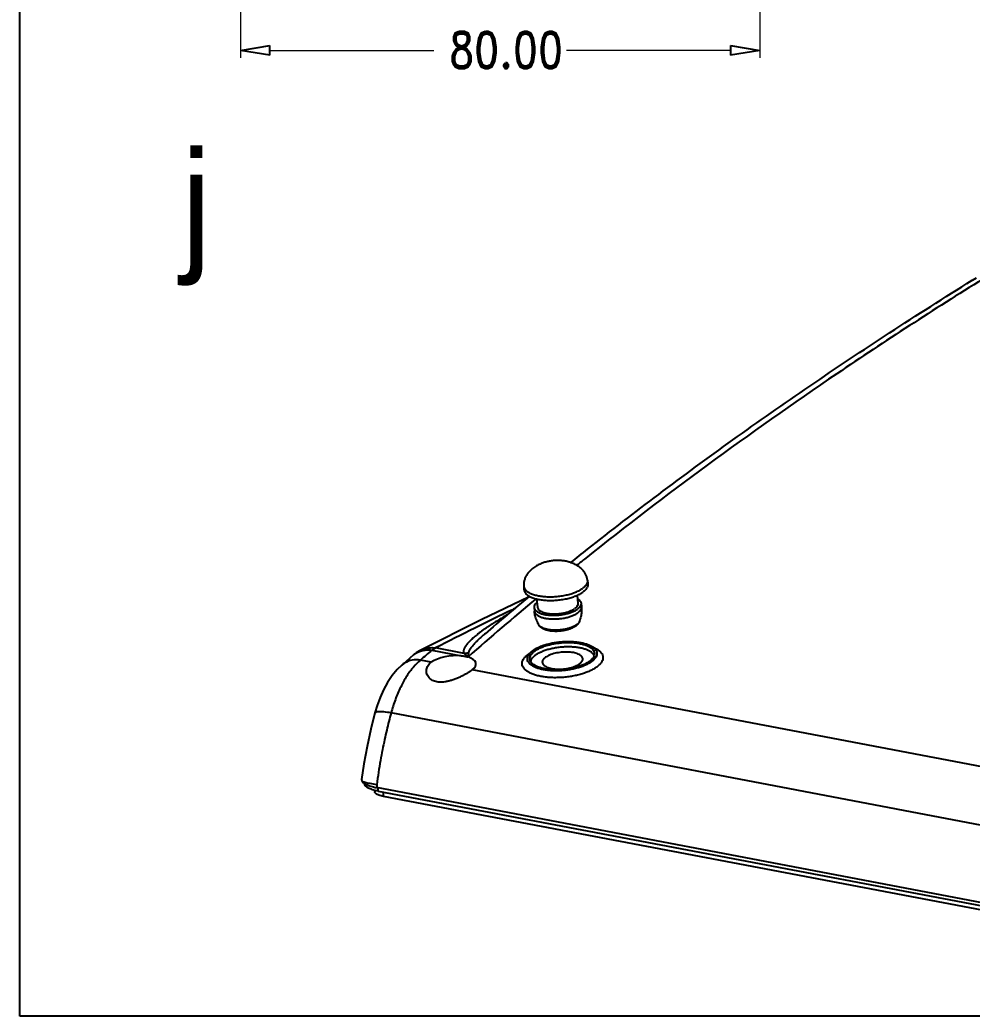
# Model space of a CAD drawing. Header units: millimetres. Extents: x -2947 to 97, y -3022 to 322.
# Drawn here: x -1674.3 to -1557, y -2056.5 to -1933.8 of the extents above; entities that cross this region are included whole.
import ezdxf
from ezdxf.enums import TextEntityAlignment as Align

# ---------------------------------------------------------------- set-up
doc = ezdxf.new("R2010")
doc.units = ezdxf.units.MM
doc.layers.get('0').update_dxf_attribs({"linetype": 'CONTINUOUS'})
doc.layers.get('Defpoints').update_dxf_attribs({"linetype": 'CONTINUOUS'})
doc.layers.add('dim', color=3, linetype='CONTINUOUS', lineweight=9)
doc.layers.add('text', color=212, linetype='CONTINUOUS', lineweight=20)
doc.styles.add('LongTou', font='romand.shx', dxfattribs={"width": 0.800000011920929, "bigfont": 'whgdtxt.shx'})

msp = doc.modelspace()

# ---------------------------------------------------------------- linework, layer by layer
at = {"color": 0, "linetype": 'ByBlock', "lineweight": -2}
for p, q in [((-1647.128415543447, -1937.51081290501), (-1643.528415543447, -1936.91081290501)), ((-1643.528415543447, -1938.110812905009), (-1647.128415543447, -1937.51081290501)), ((-1643.528415543447, -1938.110812905009), (-1643.528415543447, -1936.91081290501)), ((-1586.72841554348, -1936.91081290501), (-1583.128415543481, -1937.51081290501)), ((-1586.72841554348, -1936.91081290501), (-1586.72841554348, -1938.110812905009)), ((-1583.128415543481, -1937.51081290501), (-1586.72841554348, -1938.110812905009))]:
    msp.add_line(p, q, dxfattribs=at)
at = {"color": 7}
for p, q in [((-1556.467712263566, -1965.553913269621), (-1556.982228236765, -1965.833501908221)), ((-1556.981887579465, -1965.833251115721), (-1556.982245585966, -1965.833474056321)), ((-1612.223867017766, -2003.487717639921), (-1612.191892127766, -2003.941875585521)), ((-1604.373089458666, -2002.783516397121), (-1604.323729849265, -2003.236114963321)), ((-1611.640616517066, -2004.876815700422), (-1617.374659549666, -2007.601656977721)), ((-1605.654192437666, -2004.632286994522), (-1605.563301488666, -2005.645583448621)), ((-1610.941708093666, -2006.128017269622), (-1610.901038286665, -2006.581424035521)), ((-1610.633655539666, -2005.085038757421), (-1610.543307604366, -2006.092281431022)), ((-1605.164900999465, -2005.609847610021), (-1605.124231192466, -2006.063254375921)), ((-1617.374659549666, -2007.601656977721), (-1624.970343553866, -2011.410101249521)), ((-1616.988098322865, -2009.362375903921), (-1616.994368319165, -2009.367753494621)), ((-1619.581690234966, -2011.784468634522), (-1623.080251704765, -2011.119096019022)), ((-1626.257579354566, -2012.362512303821), (-1626.771536844766, -2012.807477492921)), ((-1625.811497584265, -2011.977569485322), (-1626.257579354566, -2012.362512303821)), ((-1625.484642711865, -2011.722277931121), (-1625.811733081566, -2011.977768888021)), ((-1625.085969717766, -2011.471986708621), (-1625.484642711865, -2011.722277931121)), ((-1624.968261458266, -2011.409082901621), (-1625.085969717766, -2011.471986708621)), ((-1624.970330538766, -2011.410094543521), (-1624.968731822066, -2011.409271422322)), ((-1623.538086047766, -2011.391147498021), (-1619.923022734865, -2012.078682983421)), ((-1619.104548966965, -2012.225925489422), (-1619.094073873066, -2012.228960599321)), ((-1627.247435024266, -2013.220907843222), (-1627.832788352966, -2013.789118789721)), ((-1626.771536844766, -2012.807477492921), (-1627.247435024266, -2013.220907843222)), ((-1623.616154849666, -2012.864097084221), (-1624.946878345466, -2012.611011717421)), ((-1628.443011088866, -2014.524467806722), (-1629.002311873765, -2015.358849910321)), ((-1627.832788352966, -2013.789118789721), (-1628.443011088866, -2014.524467806722)), ((-1547.895261868666, -2027.265172918521), (-1618.571012502166, -2013.823613998021)), ((-1629.002311873765, -2015.358849910321), (-1629.501781395165, -2016.272924187421)), ((-1629.934070476766, -2017.239671205421), (-1630.294118064266, -2018.225565608222)), ((-1629.501781395165, -2016.272924187421), (-1629.934070476766, -2017.239671205421)), ((-1630.294118064266, -2018.225565608222), (-1630.562403443066, -2019.125409160521)), ((-1630.562405212466, -2019.125378172421), (-1631.067434659666, -2021.139131995821)), ((-1545.636158870765, -2034.895214712721), (-1628.573437641366, -2019.121677815821)), ((-1631.067434659666, -2021.139131995821), (-1631.523640569066, -2023.258001108621)), ((-1631.523640569066, -2023.258001108621), (-1631.907850823965, -2025.390366340022)), ((-1631.907850823965, -2025.390366340022), (-1632.193211661665, -2027.328575409021)), ((-1631.838300267465, -2027.827356421321), (-1631.833748084066, -2027.885874886221)), ((-1630.600861430766, -2028.642904376421), (-1630.584761096366, -2028.849890190721)), ((-1547.476723059366, -2044.086667064021), (-1630.351646366566, -2028.324992729921)), ((-1630.160350852266, -2028.742623605921), (-1630.174464948665, -2028.358690206821)), ((-1630.160342365466, -2028.742625193521), (-1547.351480413766, -2044.491735562221)), ((-1629.500553158566, -2029.403040946121), (-1629.520356739366, -2028.864341686422)), ((-1546.631498504265, -2045.163599218121), (-1629.500553158566, -2029.403040946121))]:
    msp.add_line(p, q, dxfattribs=at)
for centre, radius, start, end in [((-1610.244816317266, -2003.323190543021), 1.9859596019, 184.7527572915101, 185.1253832811057), ((-1606.349711091766, -2002.973806703321), 1.9858419218, 5.125856915908707, 5.498489989902962), ((-1353.733966228966, -2316.287791480021), 404.3586931074, 129.6064790762054, 130.6213134774952), ((-1360.414259837766, -2305.943969327921), 391.3819384383, 129.753708785792, 131.3704577058028), ((-1605.878109179066, -2007.634012857821), 0.5696208326, 337.7185421815923, 340.7900219919969), ((-1370.164961479966, -2305.429191122921), 388.1447041402, 130.7515361626909, 131.0266212504916), ((-1619.423648295166, -2013.364598733521), 1.1824945122, 73.52883575509479, 73.81670198340784), ((-1609.390526392565, -2014.971488817321), 3.83725102, 122.413076722303, 126.0732643728969), ((-1565.787450686566, -2031.311309882421), 64.6332407868, 177.0305798844894, 177.3517572571043)]:
    msp.add_arc(centre, radius, start, end, dxfattribs=at)
for start_param, end_param in [(1.105431126, 2.4643606292), (5.6739496375, 7.0593451682)]:
    msp.add_ellipse((-1621.151432037966, -2013.386074979321), major_axis=(3.0403694586, 0.3608611679), ratio=0.4215807445, start_param=start_param, end_param=end_param, dxfattribs=at)
for points, start_tangent, end_tangent in [([(-1555.640433614466, -1965.659627352921), (-1573.647323734765, -1977.340603599521), (-1589.617029641166, -1988.591151284822), (-1604.580236640066, -2000.056596720322), (-1605.672265350266, -2000.933708135522)], (-0.8489389444529971, -0.5284909352023278), (-0.7786200430768321, -0.6274956800799766)), ([(-1606.407714844666, -2000.592549166521), (-1604.368269514466, -1998.968105547921), (-1595.592751812665, -1992.196733118121), (-1586.460583287266, -1985.493702251021), (-1576.977443826066, -1978.862895814921), (-1567.149187404666, -1972.308143060621), (-1556.981887579465, -1965.833251115721)], (0.7803136780764826, 0.6253883304049985), (0.8489389444516389, 0.5284909352045097)), ([(-1611.023324793866, -2001.246816255321), (-1611.223139852866, -2001.403040155821), (-1611.407702784265, -2001.568946953521), (-1611.571927120566, -2001.739238406721), (-1611.716366141466, -2001.912821227121), (-1611.841630399966, -2002.088760452622), (-1611.948343037566, -2002.266250340921), (-1612.037140976466, -2002.444651643021), (-1612.108616496166, -2002.623432200421), (-1612.163265556166, -2002.802014028121), (-1612.201563404966, -2002.979917219222), (-1612.223944794566, -2003.156776907621), (-1612.230772655866, -2003.332244697921), (-1612.223947229366, -2003.487739541421)], (-0.8077488869397811, -0.589526704778965), (0.08285662368964294, -0.9965614782394275)), ([(-1604.373006576666, -2002.783524285222), (-1604.394437889966, -2002.626605367122), (-1604.433232011766, -2002.452920754321), (-1604.487892205565, -2002.280976987322), (-1604.558679685365, -2002.111110406521), (-1604.645959176566, -2001.943679219821), (-1604.750170501266, -2001.779136950222), (-1604.871811342866, -2001.618041769021), (-1605.011569472966, -2001.460909800521), (-1605.170154457066, -2001.308469184221), (-1605.347654666866, -2001.162112104822), (-1605.543800835066, -2001.023359945721), (-1605.761039328665, -2000.892052569921), (-1606.001593933066, -2000.769008632622), (-1606.256800656466, -2000.659937376721), (-1606.514213019366, -2000.569139429821), (-1606.766827353265, -2000.496588657921), (-1607.014578493866, -2000.439851170421), (-1607.258497749565, -2000.396887604221), (-1607.499320288266, -2000.366283597921), (-1607.738040519366, -2000.347014096722), (-1607.975653181065, -2000.338425012521), (-1608.213174048266, -2000.340183231521), (-1608.450297535665, -2000.352157889321), (-1608.685562940465, -2000.374145592221), (-1608.919336433366, -2000.406090116321), (-1609.151977765766, -2000.448107306122), (-1609.383883106366, -2000.500504110921), (-1609.615201943066, -2000.563724425521), (-1609.846075548066, -2000.638406067421), (-1610.078065906066, -2000.726008083721), (-1610.312274322166, -2000.828450362021), (-1610.549013697166, -2000.948016451821), (-1610.788386115566, -2001.087753879421), (-1611.023311362166, -2001.246806451421)], (-0.0958190534523524, 0.9953987688336243), (-0.8077509619011276, -0.5895238617289408)), ([(-1612.222584189066, -2003.500585347221), (-1612.207617475666, -2003.594878554721), (-1612.092600231265, -2003.852187912722), (-1611.874057728166, -2004.090302276321), (-1611.557951236065, -2004.302726506521), (-1611.152903316166, -2004.483666224021), (-1610.669962619766, -2004.628185864921), (-1610.122302510065, -2004.732343310221), (-1609.524861727366, -2004.793297416321), (-1608.893936898766, -2004.809385514121), (-1608.246738008866, -2004.780168762321), (-1607.600918956166, -2004.706444117521), (-1606.974096001066, -2004.590222596121), (-1606.383367239666, -2004.434674418121), (-1605.844846212665, -2004.244042532222), (-1605.373222369966, -2004.023526879521), (-1604.981360380466, -2003.779142552121)], (0.08730551575192366, -0.9961815833066231), (0.8077525918686614, 0.589521628381402)), ([(-1604.372061911466, -2002.796406060421), (-1604.378674686266, -2002.971590758021), (-1604.477210592566, -2003.245901782321), (-1604.679949217766, -2003.517555717421), (-1604.981360380466, -2003.779142552121)], (0.0872943674297357, -0.9961825602845304), (-0.8077525918642277, -0.5895216283874769)), ([(-1604.323962427065, -2003.236036748921), (-1604.329327444666, -2003.424605795121), (-1604.428081548465, -2003.699524252221), (-1604.631269116865, -2003.971779736321), (-1604.933347722866, -2004.233945827521)], (0.1060721987769478, -0.9943584306710653), (-0.8077525918676205, -0.5895216283828281)), ([(-1612.191613206865, -2003.941913768321), (-1612.175606602766, -2004.049273796921), (-1612.060334664766, -2004.307152939421), (-1611.841308222366, -2004.545794582121), (-1611.524501745766, -2004.758689203421), (-1611.118556889965, -2004.940029592821), (-1610.634546772266, -2005.084869257221), (-1610.085673927066, -2005.189257348221), (-1609.486910174666, -2005.250346430822), (-1608.854588229566, -2005.266470154021), (-1608.205956185865, -2005.237188704721), (-1607.558707034966, -2005.163300804521), (-1606.930496046466, -2005.046821922821), (-1606.338459178566, -2004.890929299721), (-1605.798745653466, -2004.699875279621), (-1605.326077449466, -2004.478871318321), (-1604.933347722866, -2004.233945827521)], (0.0688189762945157, -0.9976291638187883), (0.8077525918735607, 0.589521628374689)), ([(-1610.602023089466, -2005.490514030321), (-1610.736394881566, -2005.620609571522), (-1610.888220352766, -2005.844777706521), (-1610.943506166265, -2006.069768401921), (-1610.941496064166, -2006.127880831121)], (-0.7610374417050025, -0.6487079561120742), (0.09320906552176855, -0.995646558827257)), ([(-1610.941496064166, -2006.127880831121), (-1610.900369630066, -2006.287919869521), (-1610.760279707166, -2006.491803222722), (-1610.528006991765, -2006.674475458522), (-1610.211461252666, -2006.829715892921), (-1609.821422075366, -2006.952237999121), (-1609.371171776265, -2007.037869433821), (-1608.876043089166, -2007.083694121121), (-1608.352897027866, -2007.088151556422), (-1607.819548703966, -2007.051089946921), (-1607.294160654866, -2006.973771381322), (-1606.794624340466, -2006.858828850721), (-1606.337950870965, -2006.710176585121), (-1605.939691713465, -2006.532876759121), (-1605.613409106066, -2006.332967105621)], (0.09320906549367747, -0.9956465588298868), (0.8077525918697482, 0.5895216283799127)), ([(-1610.543124820365, -2006.092163811622), (-1610.507670997866, -2006.230128499921), (-1610.386903822865, -2006.405890011321), (-1610.186668723466, -2006.563366076621), (-1609.913784465566, -2006.697194037321), (-1609.577543795466, -2006.802816542721), (-1609.189396985966, -2006.876636745021), (-1608.762561910866, -2006.916140785821), (-1608.311573927066, -2006.919983402421), (-1607.851790889165, -2006.888033739021), (-1607.398870157166, -2006.821379803221), (-1606.968235403366, -2006.722291414721), (-1606.574551377966, -2006.594142909921), (-1606.231224518066, -2006.441298232322), (-1605.949946408165, -2006.268962324121)], (0.0932090654834353, -0.9956465588308456), (0.8077525918646835, 0.5895216283868524)), ([(-1605.563484272766, -2005.645701067921), (-1605.561751426066, -2005.695797989722), (-1605.609411610165, -2005.889755485821), (-1605.740295637066, -2006.083003878021), (-1605.949946408165, -2006.268962324121)], (0.09320906555420544, -0.9956465588242205), (-0.8077525918726395, -0.5895216283759513)), ([(-1605.615443596365, -2005.041382482822), (-1605.578602101366, -2005.063389421121), (-1605.346329385965, -2005.246061656921), (-1605.206239463066, -2005.449945010121), (-1605.165113028966, -2005.609984048521)], (0.865055320281601, -0.5016764822597296), (0.09320906547450497, -0.9956465588316817)), ([(-1605.165113028966, -2005.609984048521), (-1605.163102926766, -2005.668096477722), (-1605.218388740266, -2005.893087173121), (-1605.370214211466, -2006.117255308121), (-1605.613409106066, -2006.332967105621)], (0.09320906554114897, -0.9956465588254427), (-0.8077525918756063, -0.5895216283718863)), ([(-1605.124454050266, -2006.063275290821), (-1605.122433119765, -2006.121503243621), (-1605.177718933366, -2006.346493939021), (-1605.329544404566, -2006.570662073922), (-1605.572739299066, -2006.786373871521)], (0.09343805330607916, -0.9956250952011858), (-0.8077525918629604, -0.5895216283892134)), ([(-1605.124231192466, -2006.063254375921), (-1605.108059566865, -2006.362408642422), (-1605.113145743366, -2006.662224488921), (-1605.139514010266, -2006.960917842921), (-1605.187016173066, -2007.256672013021), (-1605.255321608466, -2007.547654051021), (-1605.340203922966, -2007.821436328221)], (0.08933959648098783, -0.9960012231421276), (-0.3288257415082089, -0.9443906139524982)), ([(-1613.338268001466, -2006.272651316322), (-1613.608079456366, -2006.402454977621), (-1618.257431087766, -2008.677766390121), (-1623.080251704765, -2011.119096019022)], (-0.901295437961429, -0.4332049555463508), (-0.8889490193740892, -0.4580061582051549)), ([(-1614.170475518265, -2006.977887975321), (-1614.263434294865, -2007.031224790821), (-1614.877678506366, -2007.390692183021), (-1615.423835624866, -2007.721645217821), (-1615.910472152166, -2008.026917253922), (-1616.345660443465, -2008.309546610622), (-1616.736865055066, -2008.572677996222), (-1617.091006021165, -2008.819583447921), (-1617.414083479565, -2009.053381894121), (-1617.707710494566, -2009.274334999521), (-1617.971271892166, -2009.480963235721), (-1618.205279527866, -2009.672452821821), (-1618.412513745965, -2009.849801456521), (-1618.596109116166, -2010.014497540221), (-1618.758527745666, -2010.167650715821), (-1618.901775126066, -2010.310106515622), (-1619.027707045566, -2010.442700542721), (-1619.137898574066, -2010.566105029121), (-1619.233609193966, -2010.680729728421), (-1619.316010869966, -2010.786925728921), (-1619.386263586665, -2010.885069778821), (-1619.445475539766, -2010.975513383321), (-1619.494503790866, -2011.058215772521), (-1619.534116220666, -2011.132827191921), (-1619.565251961366, -2011.199078441521), (-1619.589439672965, -2011.257985505921), (-1619.608314192566, -2011.311555611521), (-1619.623113692565, -2011.361965152521), (-1619.634589110266, -2011.411430354121), (-1619.642846018666, -2011.461586512821), (-1619.647414884265, -2011.513160836521), (-1619.647458917365, -2011.566614181221), (-1619.641811801166, -2011.621857737221), (-1619.629319102865, -2011.677690390221), (-1619.609283833266, -2011.732437551022), (-1619.581690234966, -2011.784468634522)], (-0.8679020035243472, -0.4967354550245269), (0.5277380394680576, -0.8494071825093139)), ([(-1610.375618841866, -2008.273104384921), (-1610.507288922066, -2008.020015374821), (-1610.625843658166, -2007.747229679821), (-1610.725216925166, -2007.465333554221), (-1610.804610087866, -2007.175945635721), (-1610.863379495166, -2006.880738512321), (-1610.901038286665, -2006.581424035521)], (-0.4916448417692579, 0.8707958139321075), (-0.08933959647275184, 0.9960012231428663)), ([(-1610.900815428866, -2006.581403120621), (-1610.859699823066, -2006.741326635422), (-1610.719609900166, -2006.945209988621), (-1610.487337184766, -2007.127882224421), (-1610.170791445666, -2007.283122658821), (-1609.780752268366, -2007.405644765021), (-1609.330501969266, -2007.491276199721), (-1608.835373282266, -2007.537100887022), (-1608.312227220866, -2007.541558322321), (-1607.778878896966, -2007.504496712821), (-1607.253490847866, -2007.427178147221), (-1606.753954533566, -2007.312235616621), (-1606.297281063966, -2007.163583351021), (-1605.899021906465, -2006.986283525021), (-1605.572739299066, -2006.786373871521)], (0.093438053361469, -0.9956250951959875), (0.8077525918738794, 0.5895216283742524)), ([(-1605.822229424266, -2008.423756877921), (-1605.963176559665, -2008.518120073221), (-1606.115424018366, -2008.604589782522), (-1606.276725224966, -2008.682995438921), (-1606.445320415266, -2008.753497849521), (-1606.619853609166, -2008.816380962821), (-1606.799656847566, -2008.872052693321), (-1606.984315123666, -2008.920825511621), (-1607.172773709765, -2008.962732686422), (-1607.364275336666, -2008.997839151622), (-1607.558178731366, -2009.026174214621), (-1607.753463705866, -2009.047675705821), (-1607.949382067665, -2009.062300151121), (-1608.144980203566, -2009.069966153521), (-1608.339490124766, -2009.070585253021), (-1608.532191861265, -2009.064032766421), (-1608.721975465665, -2009.050172568621), (-1608.908452704865, -2009.028777057421), (-1609.090951434966, -2008.999537485322), (-1609.268231339965, -2008.962163561821), (-1609.440076359765, -2008.916031567721), (-1609.605400049466, -2008.860501689921), (-1609.761229356566, -2008.795598462221), (-1609.905465003066, -2008.721351811922), (-1610.034843527465, -2008.639002429622), (-1610.144805176866, -2008.552446575422), (-1610.238356934466, -2008.461091376021), (-1610.314169187366, -2008.368496472322), (-1610.375618841866, -2008.273104384921)], (-0.8077525918734703, -0.5895216283748129), (-0.4916448417959914, 0.8707958139170139)), ([(-1605.711766024765, -2008.264075644721), (-1605.829353321766, -2008.343439578221), (-1605.960209994166, -2008.419620244521), (-1606.103487242665, -2008.492123479121), (-1606.258255814966, -2008.560479053222), (-1606.423512053166, -2008.624243689321), (-1606.598184158966, -2008.683003829221), (-1606.781139339565, -2008.736378399421), (-1606.971191050866, -2008.784021242122), (-1607.167106737866, -2008.825623376221), (-1607.367615811066, -2008.860914995721), (-1607.571417892066, -2008.889667220722), (-1607.777191246465, -2008.911693582221), (-1607.983601354365, -2008.926851230721), (-1608.189309567466, -2008.935041862921), (-1608.392981788365, -2008.936212359622), (-1608.593297124966, -2008.930355129621), (-1608.788956454865, -2008.917508159221), (-1608.978690852566, -2008.897754766022), (-1609.161269816966, -2008.871223058421), (-1609.335509253965, -2008.838085104721), (-1609.500279153166, -2008.798555817321), (-1609.654510919166, -2008.752891558721), (-1609.797204298965, -2008.701388479321), (-1609.927433871766, -2008.644380596221), (-1610.044355048165, -2008.582237627621), (-1610.147209549966, -2008.515362594521), (-1610.235330325665, -2008.444189207221), (-1610.308145878565, -2008.369179052421), (-1610.365183971466, -2008.290818599921), (-1610.375617379465, -2008.273103559422)], (-0.807752591867948, -0.5895216283823792), (-0.4915861572089152, 0.8708289441908622)), ([(-1605.340203922966, -2007.821436328221), (-1605.381457717565, -2007.921580860821), (-1605.436782459366, -2008.022780376521), (-1605.507839515866, -2008.124947708221), (-1605.596016062565, -2008.227228685822), (-1605.701474493366, -2008.327739660321), (-1605.822229424266, -2008.423756877921)], (-0.3288257415886026, -0.9443906139245061), (-0.8077525918848351, -0.589521628359241)), ([(-1605.351020526866, -2007.849988425121), (-1605.387970123866, -2007.925318945621), (-1605.445785818165, -2008.012113622721), (-1605.519358354865, -2008.097873745221), (-1605.608210571866, -2008.182043092922), (-1605.711766024765, -2008.264075644721)], (-0.3789465487038308, -0.9254185610984119), (-0.8077525918944843, -0.5895216283460197)), ([(-1616.994368517466, -2009.367753263621), (-1617.102870290965, -2009.461348912921), (-1617.326117196666, -2009.657374636221), (-1617.527826619866, -2009.839050623021), (-1617.709913783066, -2010.007458728621), (-1617.874178098866, -2010.163659227022), (-1618.022124478366, -2010.308511204121), (-1618.154882909366, -2010.442560145621), (-1618.273485492466, -2010.566280449521), (-1618.378968126366, -2010.680174475121), (-1618.472313666366, -2010.784713095021), (-1618.554102334466, -2010.879914960021), (-1618.624672372565, -2010.965450608021), (-1618.684526107466, -2011.041093500221), (-1618.735314349666, -2011.108082633521), (-1618.779332979966, -2011.168762397022), (-1618.818699266265, -2011.225633967521), (-1618.855214544866, -2011.281204473021), (-1618.889897614366, -2011.337289583421), (-1618.922844603166, -2011.394656605721), (-1618.953742907966, -2011.453748003221), (-1618.981735819465, -2011.514373919822), (-1619.005333740466, -2011.575116616121), (-1619.023089810265, -2011.634068414621), (-1619.034057620166, -2011.689431155021)], (-0.7589590378314581, -0.6511383715416773), (-0.1384782554517437, -0.9903654743411856)), ([(-1624.968700121166, -2011.409332969622), (-1624.794093434165, -2011.326547423621), (-1623.941547648065, -2011.099180699021), (-1623.080538614466, -2011.119242302922)], (0.889005910116103, 0.4578957215116118), (0.9878304827758102, -0.1555343605088915)), ([(-1623.538086329766, -2011.391147444321), (-1623.386164405166, -2011.284647355722), (-1623.233335537566, -2011.193891460121), (-1623.080253885166, -2011.119095604322)], (0.7979886016151517, 0.6026725410140193), (0.9166570602287171, 0.3996746601085015)), ([(-1611.109837208066, -2011.437894408121), (-1610.763272737865, -2011.215962450421), (-1610.355771786265, -2011.010981760921), (-1609.894925324966, -2010.826770742121), (-1609.389318051666, -2010.666760896621), (-1608.848368473065, -2010.533932905221), (-1608.282153456465, -2010.430761102021), (-1607.701220516165, -2010.359167382421), (-1607.116391333765, -2010.320485402121), (-1606.538560170366, -2010.315435733121), (-1605.978490927266, -2010.344112441122), (-1605.446616634766, -2010.405981333521), (-1604.952845104466, -2010.499889909721), (-1604.506374365966, -2010.624088830821), (-1604.115521324165, -2010.776264505721), (-1603.787566831766, -2010.953582189622), (-1603.528620060466, -2011.152738789521), (-1603.343504698666, -2011.370024394821), (-1603.310757953266, -2011.423997056321)], (0.8077525918725577, 0.5895216283760631), (0.4900662556985705, -0.8716851868797493)), ([(-1610.857434231466, -2011.485897994221), (-1610.501285381965, -2011.260552028722), (-1610.077915436966, -2011.054537530221), (-1609.596781781566, -2010.872456522321), (-1609.068632146566, -2010.718376393621), (-1608.505264522066, -2010.595739039821), (-1607.919263609866, -2010.507283976621), (-1607.323719701966, -2010.454987144021), (-1606.731936265166, -2010.440016766821), (-1606.157132763566, -2010.462707258521), (-1605.612149357466, -2010.522551751021), (-1605.109160075865, -2010.618213417221), (-1604.659400867866, -2010.747555333621), (-1604.272918611066, -2010.907688215521), (-1603.958346680566, -2011.095034958921), (-1603.722712093266, -2011.305410547222), (-1603.571278536666, -2011.534115537321), (-1603.508056303066, -2011.768612927621)], (0.8077525918708125, 0.5895216283784545), (0.08980944785338699, -0.9959589665625135)), ([(-1603.536775779666, -2012.048543617821), (-1603.624080464666, -2011.910263385721), (-1603.825718378665, -2011.703777407422), (-1604.100998955766, -2011.516961625521), (-1604.444318277366, -2011.353619070521), (-1604.848687352066, -2011.217074925721), (-1605.305874391765, -2011.110108836221), (-1605.806572386666, -2011.034898323222), (-1606.340588569366, -2010.992974455721), (-1606.897051910566, -2010.985190682821), (-1607.464634421266, -2011.011705459821), (-1608.031781758265, -2011.071979022121), (-1608.586948437366, -2011.164784373922), (-1609.118832865865, -2011.288232265822), (-1609.616607410765, -2011.439809654821), (-1610.070138817666, -2011.616430862322), (-1610.470194495166, -2011.814500389921), (-1610.808630463066, -2012.029986113221)], (-0.453190159873503, 0.8914138651568242), (-0.8077525918655396, -0.5895216283856791)), ([(-1603.681808418266, -2011.029649298321), (-1603.365061251766, -2011.174724965621), (-1603.026114279765, -2011.381395365421), (-1602.762745851966, -2011.610114728321), (-1602.579462275165, -2011.856969602622), (-1602.479399582166, -2012.117736232821), (-1602.464269873366, -2012.387952829821), (-1602.534332022266, -2012.662995912621), (-1602.688387246166, -2012.938159417721), (-1602.923799617366, -2013.208735221421), (-1603.236541164966, -2013.470093696722)], (0.926983434641822, -0.3751022685877161), (-0.8077525918726698, -0.5895216283759095)), ([(-1625.811486905765, -2011.977563887021), (-1625.173413645665, -2011.579668802121), (-1624.947716995466, -2011.494474791521)], (0.7577140946483469, 0.6525866615026974), (0.9507431654030913, 0.309979730691073)), ([(-1624.947716995466, -2011.494474791521), (-1624.374733429866, -2011.372290916021), (-1623.537801326866, -2011.390901854421)], (0.9507431653821065, 0.3099797307554358), (0.9894483421268443, -0.1448860871941794)), ([(-1619.923022734865, -2012.078682983421), (-1619.680821716966, -2012.106398726921), (-1619.449618033066, -2012.144284087321)], (0.9959095631377531, -0.09035564205277677), (0.9823908752437108, -0.1868372774311799)), ([(-1619.581696471465, -2011.784467448421), (-1619.432668180766, -2011.909602370722), (-1619.273591802866, -2012.056108803421), (-1619.104536135165, -2012.225928986421)], (0.781259114127435, -0.624206854009803), (0.690856313331126, -0.7229920845559272)), ([(-1619.581686803266, -2011.784475027921), (-1619.397212339466, -2011.769427863022), (-1619.214133849865, -2011.737653620421), (-1619.034057640766, -2011.689431083221)], (0.9993564159716208, 0.03587135147100756), (0.9534401472126983, 0.3015823033319896)), ([(-1619.449618033066, -2012.144284087321), (-1619.272033037066, -2012.182053209521), (-1619.104536135165, -2012.225928986421)], (0.9823908752406273, -0.1868372774473928), (0.9606116848092482, -0.2778942083022561)), ([(-1619.034057620166, -2011.689431155021), (-1619.054571356266, -2011.847618924621), (-1619.074593723765, -2012.026909902921), (-1619.094073879566, -2012.228960528321)], (-0.1386455117716474, -0.990342073258315), (-0.08940021079176443, -0.9959957842834417)), ([(-1603.236541164966, -2013.470093696722), (-1603.621260794465, -2013.717762927422), (-1604.071375846166, -2013.947505224521), (-1604.579184726866, -2014.155389633521), (-1605.135998685766, -2014.337859194621), (-1605.732290481666, -2014.491791803021), (-1606.357857396666, -2014.614553629021), (-1607.001995807365, -2014.704044183921), (-1607.653684326966, -2014.758732259321), (-1608.301772384166, -2014.777682127221), (-1608.935171012666, -2014.760569550022), (-1609.543042586466, -2014.707687328822), (-1610.114986254166, -2014.619940292921), (-1610.641215901166, -2014.498829818521), (-1611.112727592265, -2014.346428139421), (-1611.521453631666, -2014.165342890522), (-1611.860400603666, -2013.958672490721), (-1612.123769031466, -2013.729953127921), (-1612.307052608266, -2013.483098253621), (-1612.407115301266, -2013.222331623321), (-1612.422245010066, -2012.952115026421), (-1612.352182861166, -2012.677071943621), (-1612.198127637265, -2012.401908438421), (-1611.962715266066, -2012.131332634721), (-1611.649973718465, -2011.869974159521)], (-0.8077525918690895, -0.5895216283808152), (0.8077525918690895, 0.5895216283808152)), ([(-1603.874285212166, -2012.813997210021), (-1604.220849682365, -2013.035929167721), (-1604.628350633865, -2013.240909857122), (-1605.089197095166, -2013.425120875921), (-1605.594804368566, -2013.585130721421), (-1606.135753947065, -2013.717958712821), (-1606.701968963765, -2013.821130516121), (-1607.282901903965, -2013.892724235621), (-1607.867731086366, -2013.931406216022), (-1608.445562249765, -2013.936455885021), (-1609.005631492966, -2013.907779176921), (-1609.537505785466, -2013.845910284621), (-1610.031277315666, -2013.752001708321), (-1610.477748054266, -2013.627802787321), (-1610.868601096066, -2013.475627112422), (-1611.196555588465, -2013.298309428521), (-1611.455502359666, -2013.099152828521), (-1611.640617721466, -2012.881867223221), (-1611.748453324865, -2012.650500232221), (-1611.777000396466, -2012.409361784821), (-1611.731561408265, -2012.179325027521)], (-0.8077525918659372, -0.5895216283851347), (0.3266482761230754, 0.945145969523133)), ([(-1611.731561408265, -2012.179325027521), (-1611.725727158466, -2012.162943834021), (-1611.595588734366, -2011.915836680021)], (0.3266482760308516, 0.9451459695550062), (0.5659980881955136, 0.8244065527147534)), ([(-1611.595588734366, -2011.915836680021), (-1611.389009356566, -2011.672643461521), (-1611.109837208066, -2011.437894408121)], (0.5659980883147752, 0.8244065526328743), (0.8077525918410089, 0.5895216284192907)), ([(-1611.476066117166, -2012.483278690421), (-1611.476693634166, -2012.475850580322), (-1611.451533280866, -2012.226108785521), (-1611.337924864366, -2011.974129515321), (-1611.138406208865, -2011.725541570221), (-1610.857434231466, -2011.485897994221)], (-0.08980944782228326, 0.9959589665653181), (0.8077525918832783, 0.5895216283613742)), ([(-1610.808630463066, -2012.029986113221), (-1611.078557141265, -2012.258501364322), (-1611.274479600966, -2012.495394231622), (-1611.392409425765, -2012.735842259521), (-1611.395532658165, -2012.745721593622)], (-0.8077525918539012, -0.5895216284016261), (-0.2954449861219554, -0.9553597543205373)), ([(-1609.546615580065, -2012.270004043821), (-1609.729694984866, -2012.427445355022), (-1609.856474708966, -2012.590860002021), (-1609.923833015066, -2012.756224173821), (-1609.933214492866, -2012.893440406921)], (-0.8077525918579603, -0.5895216283960643), (0.08732615603431547, -0.9961797741734523)), ([(-1604.953300390565, -2012.446627449322), (-1604.956403565466, -2012.420601800422), (-1605.011359858466, -2012.263501765322), (-1605.126197540866, -2012.116411901321), (-1605.298088927966, -2011.982954048921), (-1605.522801483266, -2011.866414383421), (-1605.794802037965, -2011.769662498121), (-1606.107393035466, -2011.695080745721), (-1606.452877448266, -2011.644505576221), (-1606.822748303266, -2011.619182318421), (-1607.207898152666, -2011.619734514721), (-1607.598843328966, -2011.646148568321), (-1607.985957464266, -2011.697774077621), (-1608.359708523866, -2011.773339851121), (-1608.710893516366, -2011.870985208821), (-1609.030865101566, -2011.988305797821), (-1609.311744517266, -2012.122412796021), (-1609.546615580065, -2012.270004043821)], (-0.08732615605933827, 0.9961797741712588), (-0.8077525918706949, -0.5895216283786158)), ([(-1603.508056303066, -2011.768612927621), (-1603.507428785966, -2011.776041037821), (-1603.532589139366, -2012.025782832621), (-1603.646197555865, -2012.277762102821), (-1603.845716211365, -2012.526350047921), (-1604.126688188765, -2012.765993623922)], (0.08980944782228326, -0.9959589665653181), (-0.8077525918832783, -0.5895216283613742)), ([(-1603.310757953266, -2011.423997056321), (-1603.235669095366, -2011.601391385921), (-1603.207122023666, -2011.842529833321), (-1603.258395261666, -2012.088947784122), (-1603.388533685866, -2012.336054938121), (-1603.595113063666, -2012.579248156621), (-1603.874285212166, -2012.813997210021)], (0.4900662556941658, -0.8716851868822254), (-0.807752591861736, -0.589521628390891)), ([(-1624.946878345466, -2012.611011717421), (-1625.816511254666, -2013.467705783121), (-1626.638752629865, -2014.586768040921), (-1627.387664308565, -2015.932283539221), (-1628.039243741066, -2017.460025266021), (-1628.573437641366, -2019.121677815821)], (-0.7773543900734123, -0.629062915958009), (-0.2646649202012348, -0.9643404378200023)), ([(-1624.946876488365, -2012.611032408322), (-1625.988353024865, -2012.625344656921), (-1626.904738789565, -2012.970307841521), (-1627.246836396665, -2013.221047295121)], (-0.989849692423553, 0.1421182127983508), (-0.7541207017799115, -0.6567358427457524)), ([(-1624.210933770866, -2013.800154702622), (-1624.207405585365, -2013.770064754322), (-1624.141439946166, -2013.506221644122), (-1624.016314547565, -2013.262190104821), (-1623.837118667066, -2013.045391654121), (-1623.616154849666, -2012.864097084221)], (0.1036908317259813, 0.9946095773799758), (0.8247536183514523, 0.5654922360352853)), ([(-1604.126688188765, -2012.765993623922), (-1604.482837038266, -2012.991339589421), (-1604.906206983166, -2013.197354087821), (-1605.387340638566, -2013.379435095821), (-1605.915490273565, -2013.533515224422), (-1606.478857898066, -2013.656152578221), (-1607.064858810365, -2013.744607641421), (-1607.660402718266, -2013.796904474021), (-1608.252186155066, -2013.811874851222), (-1608.826989656666, -2013.789184359521), (-1609.371973062665, -2013.729339867021), (-1609.874962344365, -2013.633678200821), (-1610.324721552366, -2013.504336284521), (-1610.711203809065, -2013.344203402621), (-1611.025775739666, -2013.156856659121), (-1611.261410326866, -2012.946481070921), (-1611.412843883566, -2012.717776080721), (-1611.476066117166, -2012.483278690421)], (-0.8077525918708125, -0.5895216283784545), (-0.08980944785338699, 0.9959589665625135)), ([(-1609.933214492866, -2012.893440406921), (-1609.930111317965, -2012.919466055721), (-1609.875155024965, -2013.076566090921), (-1609.760317342565, -2013.223655954921), (-1609.588425955466, -2013.357113807321), (-1609.363713400166, -2013.473653472821), (-1609.091712845466, -2013.570405358021), (-1608.779121847966, -2013.644987110521), (-1608.433637435166, -2013.695562279921), (-1608.063766580065, -2013.720885537821), (-1607.678616730665, -2013.720333341521), (-1607.287671554466, -2013.693919287821), (-1606.900557419166, -2013.642293778621), (-1606.526806359565, -2013.566728005021), (-1606.175621367066, -2013.469082647421), (-1605.855649781865, -2013.351762058321), (-1605.574770366065, -2013.217655060221), (-1605.339899303366, -2013.070063812421)], (0.08732615604139848, -0.9961797741728313), (0.8077525918706949, 0.5895216283786158)), ([(-1605.339899303366, -2013.070063812421), (-1605.156819898566, -2012.912622501221), (-1605.030040174466, -2012.749207854221), (-1604.962681868366, -2012.583843682321), (-1604.953300390565, -2012.446627449322)], (0.8077525918579603, 0.5895216283960643), (-0.08732615603431547, 0.9961797741734523)), ([(-1622.923183856265, -2015.298053918921), (-1623.203060216566, -2015.224399186021), (-1623.458110846265, -2015.114132475821), (-1623.684959007166, -2014.967622871521), (-1623.882058666466, -2014.783121444221), (-1624.042277953466, -2014.561583707821), (-1624.155199467566, -2014.309948474721), (-1624.211644769565, -2014.041651814621), (-1624.210933770866, -2013.800154702622)], (-0.9823908752368323, 0.1868372774673473), (0.1036908317195732, 0.9946095773806439)), ([(-1618.571012502166, -2013.823613998021), (-1618.815793534565, -2014.000671689822), (-1619.118129653965, -2014.193921281922), (-1619.467956177065, -2014.394995143921), (-1619.857378314966, -2014.597184287622), (-1620.272853635166, -2014.790534773821), (-1620.703547826866, -2014.966432950321), (-1621.134081615566, -2015.114879848921), (-1621.546874702566, -2015.227460820221), (-1621.931991353066, -2015.301198724922), (-1622.287930934565, -2015.336818555721), (-1622.618943071066, -2015.335563229821), (-1622.923183856265, -2015.298053918921)], (-0.7889983795256221, -0.6143952775745775), (-0.9823908752345172, 0.1868372774795206)), ([(-1628.573435325366, -2019.121669832721), (-1629.471542776166, -2018.998140209121), (-1630.132612665166, -2018.974240943222), (-1630.500118620665, -2019.052015601021), (-1630.538110195966, -2019.131694169821)], (-0.9855605987640772, 0.1693230821943466), (-0.2516074717443805, -0.9678293652097982)), ([(-1628.573437659766, -2019.121677812321), (-1628.847493863665, -2020.169007275421), (-1629.109497645965, -2021.243095837521), (-1629.371905445466, -2022.405691175921), (-1629.630565660966, -2023.658467243821), (-1629.879884309066, -2024.997401051422), (-1630.115421360365, -2026.426109866421), (-1630.333910052866, -2027.963116657121)], (-0.2612043875642441, -0.9652835168577095), (-0.1293030233534475, -0.9916051271305821)), ([(-1632.193205456766, -2027.328577212822), (-1632.186884174866, -2027.444638780821), (-1632.135192270566, -2027.563920647221)], (-0.1286751406898727, -0.991686799432382), (0.5319598524911785, -0.8467695762942616)), ([(-1632.135192270566, -2027.563920647221), (-1632.019462453566, -2027.694446003821), (-1631.854722847465, -2027.818257512821), (-1631.811273642966, -2027.845142437921)], (0.5575818312476606, -0.8301219798695282), (0.8578271791510802, -0.5139382557367185)), ([(-1630.333909527166, -2027.963116623022), (-1631.165296462465, -2027.826825199121), (-1631.780825959366, -2027.690415707621), (-1632.135192270566, -2027.563920647221)], (-0.9897316099827743, 0.1429382391136301), (-0.8744699800938226, 0.4850796366728969)), ([(-1630.160342365466, -2028.742625193521), (-1630.519804154066, -2028.665128025221), (-1630.843747918966, -2028.576311662621), (-1631.127555793566, -2028.477680695421), (-1631.368133215866, -2028.370207552422), (-1631.562254629166, -2028.255346495921), (-1631.706179898566, -2028.134572467421), (-1631.797612529966, -2028.009750837721), (-1631.833749468466, -2027.885875146221)], (-0.9823908752320418, 0.186837277492536), (-0.07735928247333802, 0.9970032805438558)), ([(-1631.811273642966, -2027.845142437921), (-1631.642926834365, -2027.935602810821), (-1631.382810442366, -2028.046968204321), (-1631.076758023965, -2028.150490270421), (-1630.730386877965, -2028.243838699922), (-1630.351646366566, -2028.324992729921)], (0.857827179142858, -0.513938255750442), (0.9823908752363897, -0.1868372774696743)), ([(-1629.500553158566, -2029.403040946121), (-1629.804023502365, -2029.335029358821), (-1630.067465446866, -2029.254115988821), (-1630.282045709166, -2029.162816718821), (-1630.443279226666, -2029.062823308221), (-1630.544954380665, -2028.957618448621), (-1630.584764590965, -2028.849890525021)], (-0.9823908752010249, 0.1868372776556227), (-0.07337503278369714, 0.997304419204082))]:
    msp.add_spline(points, degree=3, dxfattribs=dict(at, start_tangent=start_tangent, end_tangent=end_tangent))
at = {"layer": 'Defpoints'}
for p, q in [((-1674.301234713971, -2056.461755056242), (-1674.301234713971, -1689.383425708724)), ((-1417.609958033474, -2056.461755056242), (-1674.301234713971, -2056.461755056242))]:
    msp.add_line(p, q, dxfattribs=at)
at = {"layer": 'Defpoints', "color": 0}
msp.add_point((-1583.128415543481, -1937.51081290501), dxfattribs=at)
at = {"layer": 'dim', "color": 131, "lineweight": 5}
for p, q in [((-1647.128415543447, -1910.806088182323), (-1647.128415543447, -1938.41036290501)), ((-1583.128415543481, -1910.806088182323), (-1583.128415543481, -1938.41036290501))]:
    msp.add_line(p, q, dxfattribs=at)
at = {"layer": 'dim', "lineweight": 5}
for p, q in [((-1643.528415543447, -1937.51081290501), (-1623.313679829178, -1937.51081290501)), ((-1586.72841554348, -1937.51081290501), (-1606.943151257749, -1937.51081290501))]:
    msp.add_line(p, q, dxfattribs=at)

# ---------------------------------------------------------------- texts
at = {"layer": 'dim', "color": 122, "style": 'LongTou', "width": 0.800000011920929}
msp.add_text('80.00', height=4.5, dxfattribs=at).set_placement((-1621.421834284409, -1935.21064937096), align=Align.TOP_LEFT)
at = {"layer": 'text', "color": 1}
msp.add_text('j', height=12.768, dxfattribs=at).set_placement((-1654.45189120252, -1949.869701253379), align=Align.TOP_LEFT)

doc.saveas('drawing.dxf')
